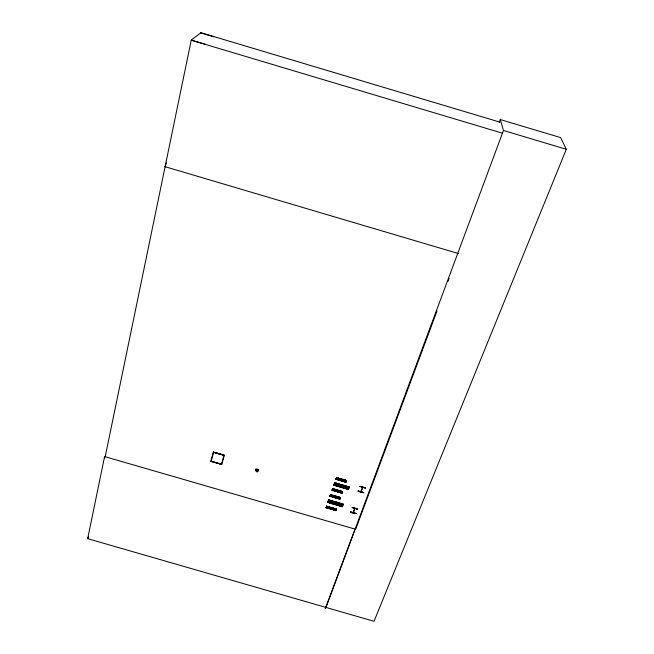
<?xml version="1.0" encoding="UTF-8"?>
<svg xmlns="http://www.w3.org/2000/svg" width="654" height="654" viewBox="0 0 654 654"><rect width="100%" height="100%" fill="white"/><g stroke="black" fill="none" stroke-linecap="round" stroke-linejoin="round"><path stroke-width="0.98" d="M365.373 488.105L359.913 486.306L365.406 487.909M362.766 487.009L362.594 487.459M361.253 491.031L361.098 491.432M362.373 487.721L362.479 487.026M352.187 507.569L357.599 509.164L352.187 507.463M354.721 508.174L354.795 508.918L354.999 508.158M353.258 512.049L353.135 512.785L354.811 508.101M353.111 512.679L353.152 512.352M353.52 512.082L353.323 512.842L354.754 508.469M352.195 507.455L357.599 509.164M349.359 487.189L334.611 482.652L334.341 483.396L349.138 487.819L349.375 486.985L334.578 482.66L333.736 484.974L348.623 489.176L333.842 484.737M347.871 486.535L347.045 488.767M348.541 489.217L349.359 487.099M346.873 486.233L346.04 488.464M344.544 488.015L345.369 485.783M345.868 482.08L335.976 479.104L345.868 482.104L346.432 480.502L336.475 477.804M343.219 504.136L328.57 499.869L327.744 502.141L342.385 506.482L343.252 504.259L328.594 499.885M341.731 503.694L340.914 505.877M344.037 485.382L343.211 487.614M344.871 481.704L345.418 480.273M342.361 492.053L342.516 491.563L341.919 493.23L332.085 490.296L332.682 488.612L332.534 489.086L342.369 492.021L342.549 491.538L332.682 488.612L332.526 489.102M343.742 479.774L343.195 481.197M340.742 503.392L339.925 505.583M340.391 497.473L340.227 498.037L330.433 495.103L330.589 494.612L330.049 496.084L339.835 499.051L340.391 497.473L339.393 497.179L338.854 498.642M342.304 480.935L342.859 479.431M499.223 122.388L500.269 119.551L560.592 137.593L566.323 149.275L374.031 621.3L87.677 538.667L104.615 456.5L105.212 456.672M340.979 492.666L341.527 491.187M341.715 487.165L342.533 484.933M339.851 490.762L339.312 492.168M338.445 505.133L339.254 502.951M340.309 492.462L340.857 490.982M325.586 606.511L325.324 608.522L355.089 529.119M326.42 506.49L336.181 509.433L336.328 508.902L335.339 508.599L334.799 510.055M338.96 490.492L338.429 491.906M337.121 504.741L337.93 502.558M338.192 498.446L338.731 496.975L337.742 496.68L337.194 498.152M337.963 490.198L337.431 491.604M336.45 502.109L335.641 504.299M334.145 509.858L334.676 508.403L333.687 508.109L333.156 509.556M336.311 497.882L336.851 496.411L335.862 496.116L335.322 497.588M332.281 509.294L332.812 507.847L331.823 507.553L331.292 509M363.591 492.822C346.718 487.639 375.11 495.748 358.13 491.203M361.27 491.367C359.749 492.944 362.242 489.135 362.52 487.312M358.212 490.974L363.665 492.617M339.786 499.206L339.974 498.716L330.147 495.797L329.992 496.28L339.794 499.19L339.957 498.74M340.374 497.612L330.532 494.816M341.911 493.239L342.099 492.715L332.191 490.001M345.811 482.276L345.991 481.794M342.304 506.736L342.59 505.967L327.956 501.577L327.679 502.354L342.304 506.736L327.687 502.337M328.619 499.82L328.333 500.596L342.974 504.978L343.26 504.209M335.723 510.627L335.878 510.145L326.158 507.226L326.003 507.708L335.739 510.594L335.903 510.153M336.352 508.951L336.164 509.458L326.436 506.548L326.616 506.033L326.436 506.531M210.801 461.307L213.335 452.012L224.322 455.2L221.739 464.479L210.801 461.307L221.739 464.479M213.572 452.355L211.177 461.144L221.502 464.136L223.946 455.364L213.572 452.355L223.946 455.364M330.433 495.103L330.589 494.612L330.106 495.896L339.9 498.904M333.957 484.401L333.671 485.194L348.468 489.584L348.737 488.84L333.908 484.459L348.688 488.898M335.919 479.308L336.082 478.81L345.999 481.761L345.819 482.268L335.919 479.308L336.107 478.793M258.477 469.597C257.815 476.235 251.978 466.245 258.551 469.67M326.003 507.7L326.174 507.242M327.85 501.88L342.483 506.27L327.752 502.109M328.341 500.58L342.982 504.97M328.496 500.146L343.039 504.765M330 496.272L330.164 495.806M332.093 490.279L332.273 489.781M334.407 483.175L349.31 487.361L334.505 482.938M336.377 478.066L336.557 477.567L346.465 480.543L336.499 477.649L335.984 479.112M336.557 477.584L346.268 481.074L346.448 480.584M165.102 166.705L166.329 162.821M340.235 498.029L340.423 497.522L330.556 494.653M342.516 491.563L341.985 493.051L332.199 489.903M348.574 489.298L333.753 484.892M334.456 483.085L349.261 487.483M224.322 455.2L213.335 452.012M332.6 489.078L332.346 489.503M336.982 479.407L337.529 477.902M333.139 490.394L333.687 488.906M331.047 496.386L331.586 494.906M327.049 507.806L327.58 506.359M335.265 485.35L336.082 483.11M329.256 502.501L330.057 500.31M336.328 508.902L335.796 510.439L326.052 507.512L326.591 506.057L336.336 508.992M325.978 607.468L503.466 130.489L500.269 119.551M436.986 310.985L355.67 529.29L104.607 456.557L104.763 458.544M448.039 281.302L449.11 278.432M361.065 491.751L362.757 487.344M359.913 486.413L365.398 488.023M87.677 538.667L88.56 536.885M332.575 488.93L342.467 491.759L332.657 488.652M332.134 490.091L341.993 493.018M330.483 494.898L340.301 497.849M330.041 496.084L339.867 498.986M326.501 506.359L336.246 509.245M326.052 507.537L335.764 510.48M342.434 491.857L332.567 488.955M104.607 456.557L105.196 456.729L191.238 40.172L200.884 32.7L499.893 122.126M200.623 32.904L213.744 36.73M204.906 44.153L191.238 40.172L502.158 133.097M164.407 166.5L458.38 253.539M503.466 130.489L566.323 149.275M336.352 478.049L346.277 481.042M336.033 478.916L345.933 481.957M332.167 490.059L342.026 492.92M330.417 495.045L340.243 498.013M326.534 506.261L336.279 509.147M326.117 507.324L335.837 510.316M355.948 513.423C350.724 513.513 346.612 510.218 355.94 513.431M344.756 479.995L344.192 481.573L344.756 479.995M341.298 480.633L341.854 479.129L341.298 480.633M331.652 508.305L332.453 508.542L331.652 508.305M335.682 496.885L336.491 497.122L335.731 496.803M337.799 490.892L338.608 491.129L337.799 490.892M341.674 479.913L342.483 480.15L341.715 479.823M355.915 513.594L350.528 512L355.923 513.611M327.956 501.602L342.59 505.983L327.948 501.626M256.172 469.727L256.45 470.929L257.839 470.815L257.562 469.613L256.172 469.727"/></g></svg>
